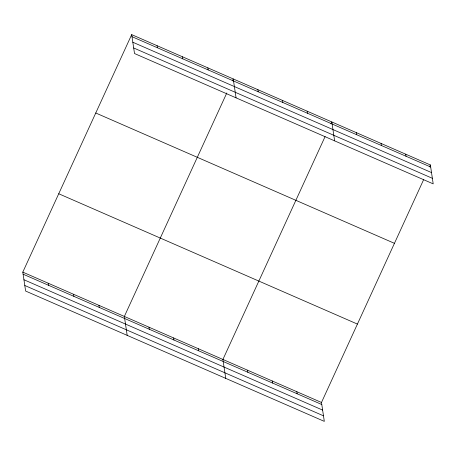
<?xml version="1.0" encoding="UTF-8"?>
<svg xmlns="http://www.w3.org/2000/svg" width="456" height="456" viewBox="0 0 456 456"><rect width="100%" height="100%" fill="white"/><g stroke="black" fill="none" stroke-linecap="round" stroke-linejoin="round"><path stroke-width="0.68" d="M423.652 179.613L321.486 402.466L324.313 421.378L25.627 291.048L22.8 272.129L131.687 34.622L430.373 164.952L433.2 183.871L134.514 53.534L131.687 34.622M226.814 92.95L124.351 316.447L127.178 335.359M232.366 80.843L233.244 78.934L236.071 97.846M325.088 136.6L222.916 359.453L225.743 378.372M330.931 123.855L331.808 121.946L334.636 140.858M429.495 166.867L430.373 164.952M131.995 36.674L430.681 167.01M132.827 42.237L431.513 172.573M133.688 47.971L432.368 178.307M95.754 112.997L394.44 243.333M58.733 193.754L357.418 324.085M22.8 272.129L321.486 402.466M23.108 274.187L321.793 404.523M23.94 279.75L322.62 410.087M24.795 285.484L323.481 415.821M405.732 154.202L406.039 156.26M381.091 143.452L381.398 145.51M356.45 132.696L356.757 134.754M307.167 111.19L307.475 113.248M282.526 100.44L282.834 102.497M257.885 89.684L258.193 91.741M296.845 391.715L297.152 393.773M272.203 380.959L272.506 383.017M207.856 67.853L208.164 69.91M247.557 370.209L247.864 372.267M182.468 56.778L182.776 58.835M157.081 45.697L157.383 47.755M198.274 348.703L198.582 350.761M173.633 337.947L173.941 340.005M148.992 327.197L149.3 329.255M98.963 305.366L99.271 307.424M73.576 294.285L73.883 296.343M48.188 283.21L48.496 285.268"/></g></svg>
